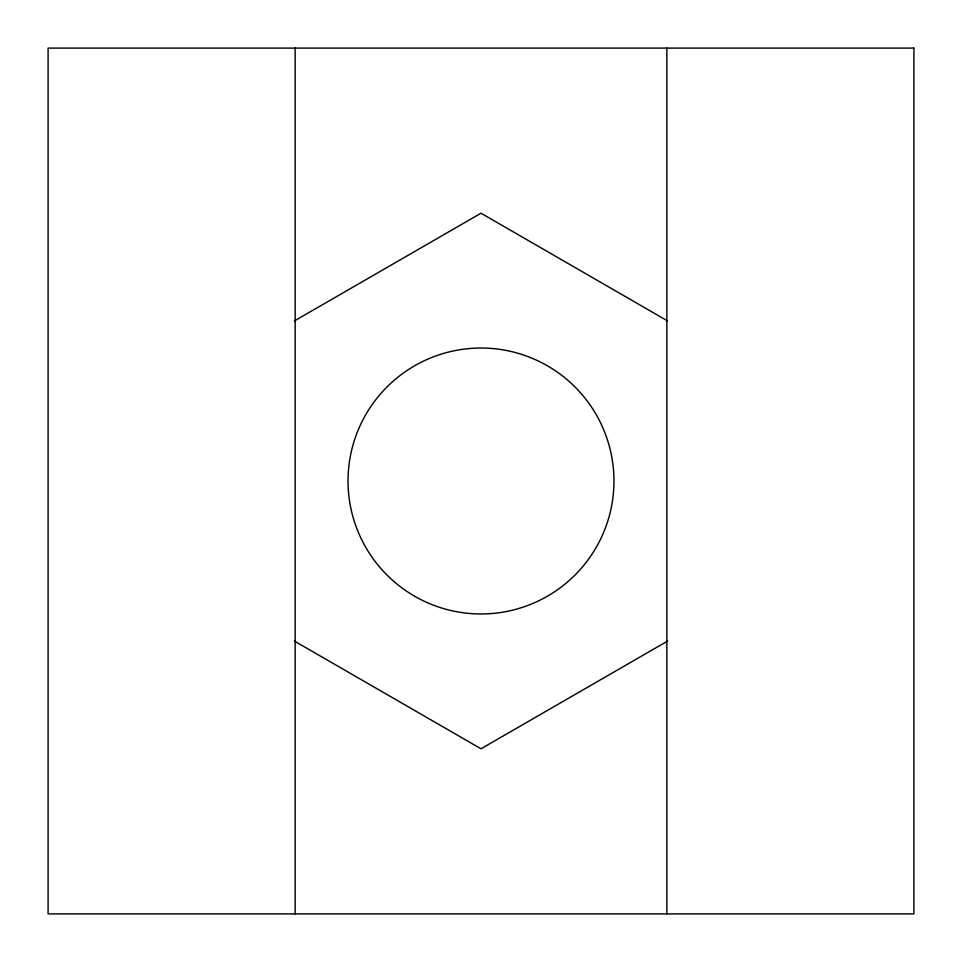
<?xml version="1.0" encoding="UTF-8"?>
<svg xmlns="http://www.w3.org/2000/svg" width="962" height="962" viewBox="0 0 962 962"><rect width="100%" height="100%" fill="white"/><g stroke="black" fill="none" stroke-linecap="round" stroke-linejoin="round"><path stroke-width="1.44" d="M294.432 320.923L481 213.215L667.568 320.923M667.568 641.077L481 748.785L294.432 641.077M666.846 48.1L666.846 913.9M295.154 48.1L295.154 913.9M913.9 48.1L48.1 48.1L48.1 913.9L913.9 913.9L913.9 48.1M414.514 596.151A132.96 132.96 0 0 0 613.96 481A132.96 132.96 0 0 0 414.514 365.849A132.96 132.96 0 0 0 414.514 596.151"/></g></svg>
